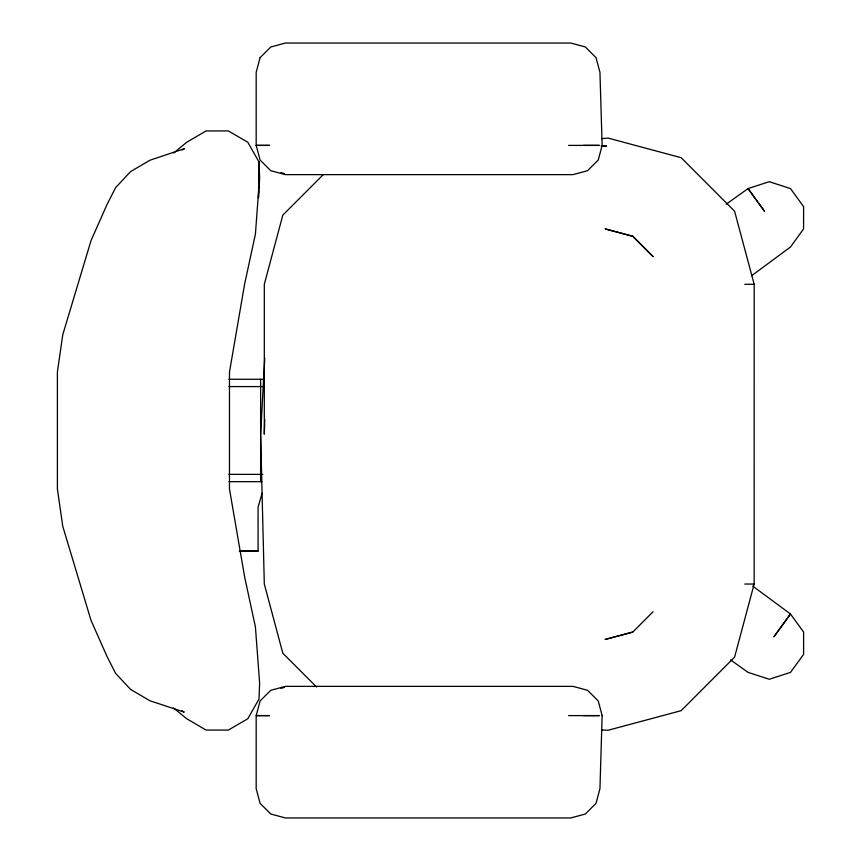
<?xml version="1.0" encoding="UTF-8"?>
<svg xmlns="http://www.w3.org/2000/svg" width="861" height="861" viewBox="0 0 861 861"><rect width="100%" height="100%" fill="white"/><g stroke="black" fill="none" stroke-linecap="round" stroke-linejoin="round"><path stroke-width="1.29" d="M258.58 191.25L255.416 234.084L244.621 284.119L229.478 372.017L229.478 488.983L244.621 576.881L255.416 626.916L259.624 682.945L259.01 699.057L247.807 718.731L228.369 730.074L206.027 730.053L186.643 718.677L173.524 707.893M258.741 180.595L259.01 161.943L247.807 142.269L228.369 130.926L206.027 130.947L186.643 142.323L173.664 153M264.768 419.49L264.305 434.181L264.305 284.313L282.817 215.132L323.101 174.794M264.747 358.068L260.625 434.181L264.305 584.038L282.817 653.219L316.536 686.992M601.473 138.632L608.157 138.104L681.169 157.703L734.594 211.214L754.182 284.313L754.161 584.038L734.594 657.147L681.169 710.659L608.157 730.246L601.473 729.988M262.078 493.213L258.074 507.29L258.074 551.148L239.283 551.148M632.781 632.049L605.089 639.475L632.781 632.082L653.036 611.762M751.631 275.724L790.484 246.999L803.571 228.951L803.604 206.662L790.516 188.591L769.271 181.693L748.048 188.591L726.2 204.186M182.22 149.997L184.502 148.652L149.965 160.221L130.614 171.565L115.611 187.623L107.076 204.401L91.018 240.639L62.767 334.703L57.396 372.017L57.396 488.983L62.767 526.297L91.018 620.361L107.076 656.599L115.611 673.377L130.614 689.435L149.965 700.779L184.222 712.112L181.951 710.788M280.934 688.326L284.582 687.347M601.29 146.176L606.639 145.939L601.258 145.939M583.371 715.609L599.299 715.609L568.572 715.609M568.572 145.391L599.299 145.391L583.371 145.391M744.797 284.313L754.182 284.313M228.843 379.27L264.478 379.281M228.843 386.578L264.478 386.6M262.777 474.379L228.843 474.357M228.994 481.676L261.873 481.676M744.797 584.038L754.182 584.038M239.649 551.126L258.074 551.148M280.934 172.674L284.582 173.653M730.58 659.913L748.058 672.387L769.26 679.264L790.473 672.409L803.604 654.382L803.604 632.039L790.484 614.001L752.718 586.072M754.397 197.298L748.048 188.591L764.514 211.257L754.365 197.309M260.625 379.27L260.625 481.676M259.01 161.943L258.483 197.912L259.624 178.055L259.01 161.943M602.14 715.609L599.945 788.708L596.027 803.335L585.351 814.032L570.735 817.95L285.4 817.95L270.774 814L260.097 803.356L256.18 788.708L256.18 715.609L260.097 700.983L270.774 690.285L285.4 686.368L572.952 686.368L587.546 690.285L598.255 700.983L602.14 715.609M260.097 57.644L256.18 72.292L256.18 145.391L260.097 160.017L270.774 170.715L285.4 174.632L572.952 174.632L587.546 170.715L598.255 160.017L602.14 145.391L599.945 72.292L596.027 57.665L585.351 46.968L570.735 43.05L285.4 43.05L270.774 47L260.097 57.644M790.484 614.001L774.028 636.656L790.484 614.001M259.344 715.577L256.18 715.609L269.461 715.609L259.344 715.577M269.461 145.391L256.18 145.391L269.461 145.391M632.781 236.301L605.089 228.875L632.781 236.269L653.068 256.589L632.781 236.269"/></g></svg>
